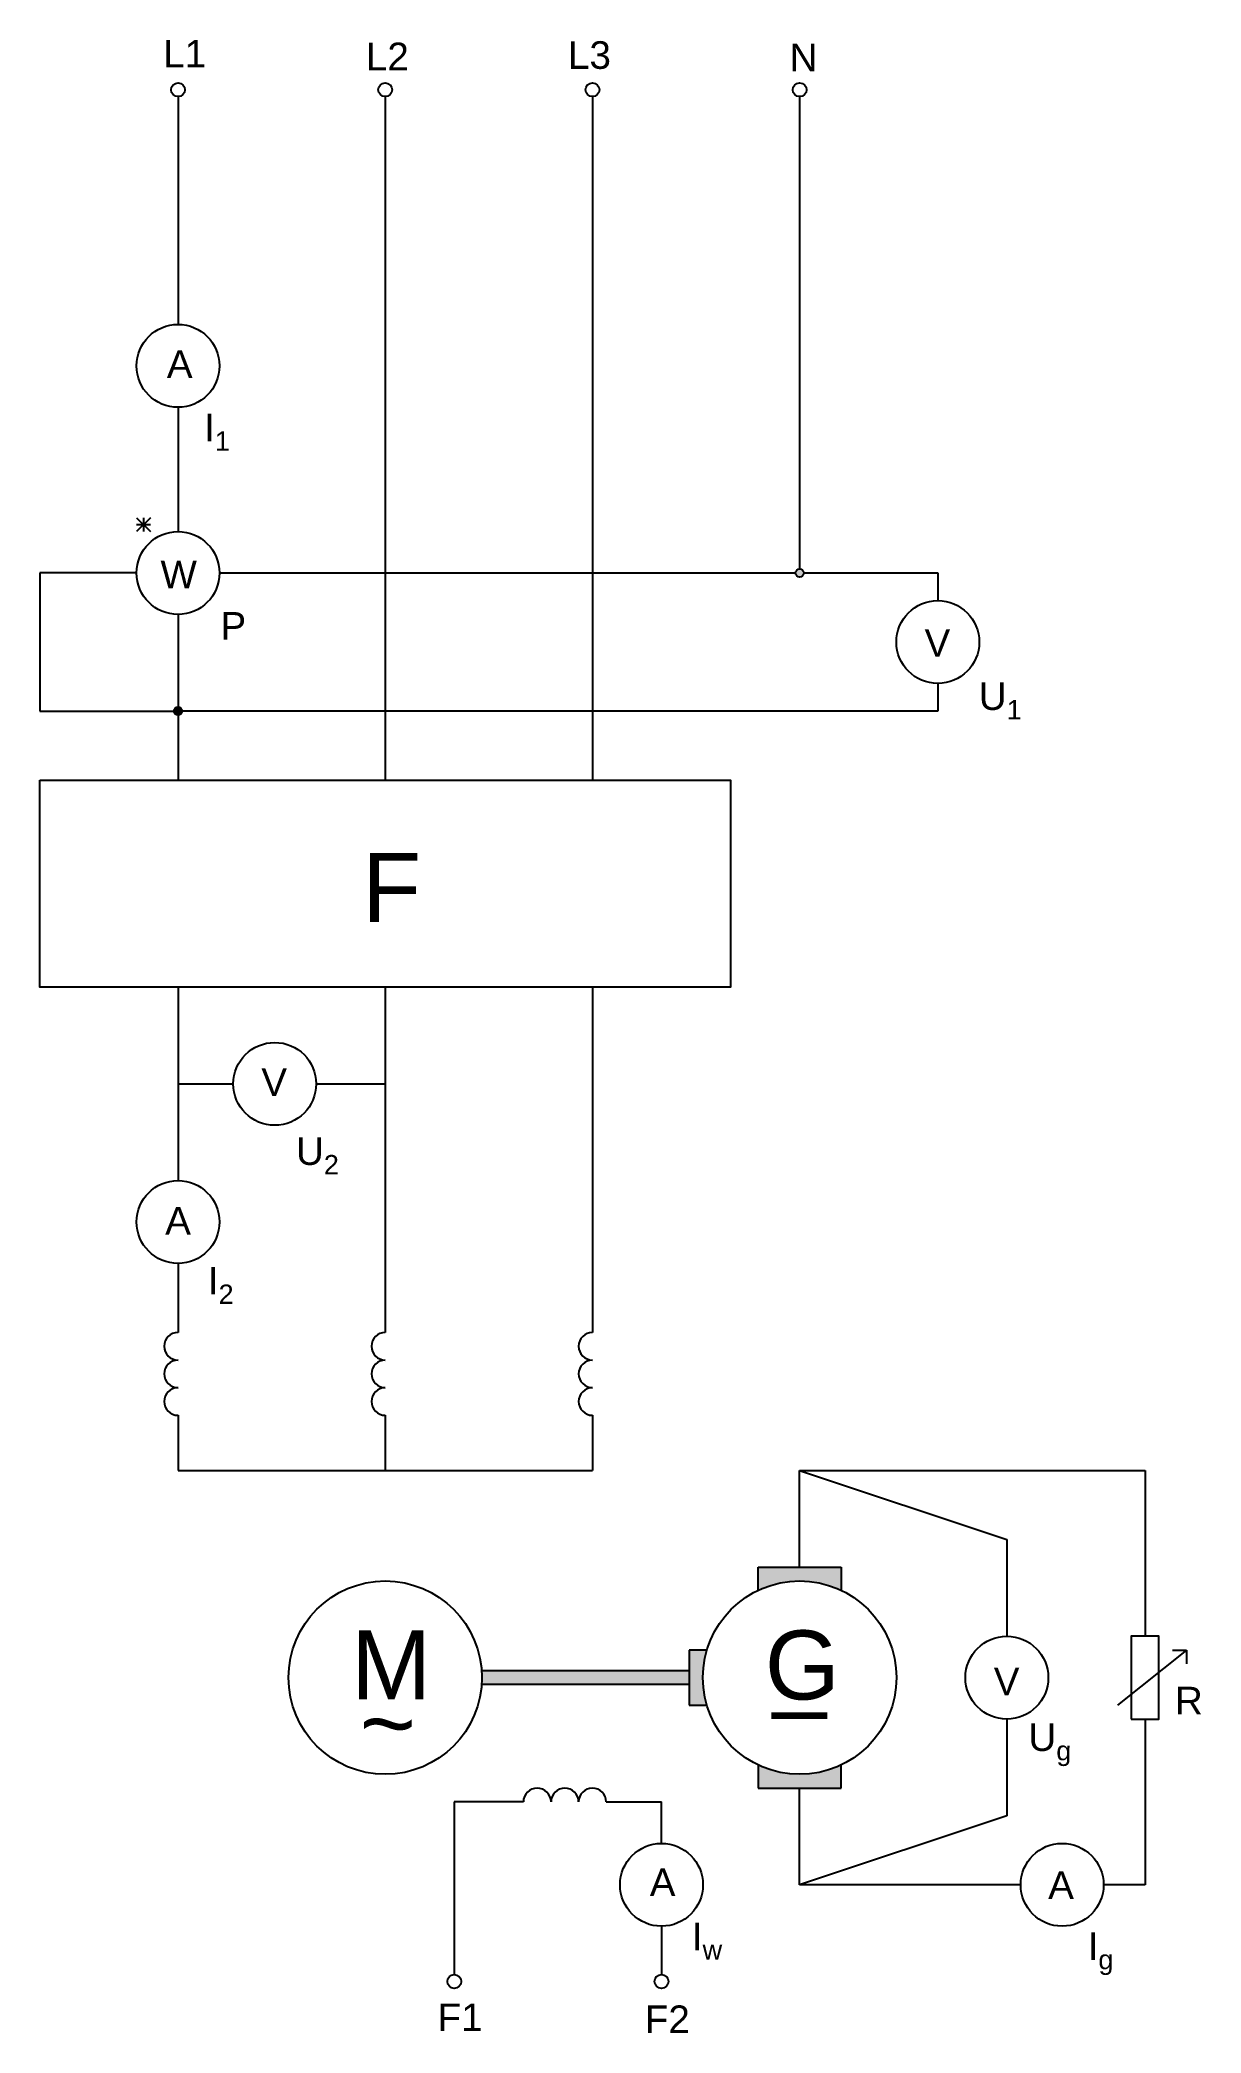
# Model space of a CAD drawing. Header units: millimetres. Extents: x 2400 to 3241, y 693 to 2136.
import ezdxf

# ---------------------------------------------------------------- set-up
doc = ezdxf.new("R2010")
doc.units = ezdxf.units.MM
doc.styles.get("Standard").update_dxf_attribs({"font": 'arial.ttf'})

msp = doc.modelspace()

# ---------------------------------------------------------------- hatches: boundary and pattern name
h = msp.add_hatch(color=256)
h.dxf.hatch_style = 1
h.paths.add_polyline_path([(2953, 1750, 1), (2947, 1750, 1)])
h.paths.add_polyline_path([(2980, 1030), (2920, 1030), (2920, 1013.2, -0.225148), (2980, 1013.2)])
h.paths.add_polyline_path([(2920, 886.8), (2920, 870), (2980, 870), (2980, 886.8, -0.225148)])
h = msp.add_hatch(color=256)
h.dxf.hatch_style = 1
h.paths.add_polyline_path([(2503, 1650, 1), (2497, 1650, 1)])
h = msp.add_hatch(color=256)
h.dxf.hatch_style = 1
h.paths.add_polyline_path([(2882.9, 970), (2870, 970), (2870, 930), (2882.9, 930, -0.072565), (2880, 950, -0.072565)])
h.paths.add_polyline_path([(2870, 955), (2719.8, 955, -0.017874), (2720, 950, -0.017874), (2719.8, 945), (2870, 945)])

# ---------------------------------------------------------------- linework, layer by layer
for p, q in [((2500, 2095), (2500, 1930)), ((2650, 2095), (2650, 1600)), ((2800, 2095), (2800, 1600)), ((2950, 2095), (2950, 1753)), ((2500, 1870), (2500, 1780)), ((2470, 1790), (2480, 1780)), ((2480, 1790), (2470, 1780)), ((2475, 1790), (2475, 1780)), ((2470, 1785), (2480, 1785)), ((2470, 1750), (2400, 1750)), ((2400, 1750), (2400, 1650)), ((2530, 1750), (2947, 1750)), ((2953, 1750), (3050, 1750)), ((3050, 1750), (3050, 1730)), ((2500, 1720), (2500, 1653)), ((3050, 1670), (3050, 1650)), ((2400, 1650), (2497, 1650)), ((2500, 1647), (2500, 1600)), ((3050, 1650), (2503, 1650)), ((2500, 1450), (2500, 1310)), ((2650, 1450), (2650, 1200)), ((2800, 1450), (2800, 1200)), ((2500, 1380), (2540, 1380)), ((2600, 1380), (2650, 1380)), ((2500, 1250), (2500, 1200)), ((2500, 1140), (2500, 1100)), ((2650, 1140), (2650, 1100)), ((2800, 1140), (2800, 1100)), ((2500, 1100), (2800, 1100)), ((2950, 1030), (2950, 1100)), ((2950, 1100), (3200, 1100)), ((2950, 1100), (3100, 1050)), ((3200, 1100), (3200, 980)), ((3100, 1050), (3100, 980)), ((2920, 1013.2), (2920, 1030)), ((2920, 1030), (2980, 1030)), ((2980, 1030), (2980, 1013.2)), ((2882.9, 970), (2870, 970)), ((2870, 970), (2870, 930)), ((3230, 970), (3180, 930)), ((3220, 970), (3230, 970)), ((3230, 970), (3230, 960)), ((2870, 955), (2719.8, 955)), ((2870, 945), (2719.8, 945)), ((2870, 930), (2882.9, 930)), ((3100, 920), (3100, 850)), ((3200, 920), (3200, 800)), ((2920, 886.8), (2920, 870)), ((2980, 870), (2980, 886.8)), ((2920, 870), (2980, 870)), ((2950, 800), (2950, 870)), ((2720, 860), (2700, 860)), ((2700, 860), (2700, 735)), ((2750, 860), (2720, 860)), ((2810, 860), (2850, 860)), ((2850, 830), (2850, 860)), ((3100, 850), (2950, 800)), ((3110, 800), (2950, 800)), ((3200, 800), (3170, 800)), ((2850, 770), (2850, 735))]:
    msp.add_line(p, q)
for points in [[(2400, 1600), (2900, 1600), (2900, 1450), (2400, 1450)], [(3190, 920), (3210, 920), (3210, 980), (3190, 980)]]:
    msp.add_lwpolyline(points, close=True)
for centre, radius in [((2500, 2100), 5), ((2650, 2100), 5), ((2800, 2100), 5), ((2950, 2100), 5), ((2500, 1900), 30), ((2500, 1750), 30), ((2950, 1750), 3), ((3050, 1700), 30), ((2500, 1650), 3), ((2570, 1380), 30), ((2500, 1280), 30), ((2650, 950), 70), ((2950, 950), 70), ((3100, 950), 30), ((2850, 800), 30), ((3140, 800), 30), ((2700, 730), 5), ((2850, 730), 5)]:
    msp.add_circle(centre, radius)
for centre, start, end in [((2500, 1190), 90, 270), ((2650, 1190), 90, 270), ((2800, 1190), 90, 270), ((2500, 1170), 90, 270), ((2650, 1170), 90, 270), ((2800, 1170), 90, 270), ((2500, 1150), 90, 270), ((2650, 1150), 90, 270), ((2800, 1150), 90, 270), ((2760, 860), 360, 180), ((2780, 860), 360, 180), ((2800, 860), 0, 180)]:
    msp.add_arc(centre, 10, start, end)

# ---------------------------------------------------------------- texts
at = {"attachment_point": 1}
for s, width, heights, insert, char_height in [('L1', 70, [0], (2489.3, 2136.1), 20), ('L2', 70, [0], (2636, 2134.1), 20), ('L3', 70, [0], (2782.3, 2135.1), 20), ('N', 70, [0], (2942.7, 2133.4), 20), ('A', 70, [0], (2491.9, 1911.3), 20), ('\\A1;I{\\H0.7x;\\S^ 1;}', 70, [0], (2518.9, 1865.4), 20), ('W', 70, [0], (2487.3, 1759), 20), ('\\A1;P', 70, [0], (2530.7, 1721.7), 20), ('V', 70, [0], (3040.4, 1709.3), 20), ('\\A1;U{\\H0.7x;\\S^ 1;}', 70, [0], (3079.7, 1670.8), 20), ('F', 70, [0], (2633.3, 1547.2), 50), ('V', 70, [0], (2560.3, 1391.3), 20), ('\\A1;U{\\H0.7x;\\S^ 2;}', 70, [0], (2585.4, 1341.3), 20), ('A', 70, [0], (2490.7, 1290.9), 20), ('\\A1;I{\\H0.7x;\\S^ 2;}', 70, [0], (2521.6, 1247.5), 20), ('M', 70, [0], (2625.2, 984.2), 50), ('G', 70, [0], (2924.8, 984.2), 50), ('V', 70, [0], (3090.5, 957.3), 20), ('R', 70, [0], (3221.7, 943.4), 20), ('_', 61.554, [42.5], (2930.5, 984.6), 50), ('~', 55.347, [0], (2631.6, 942.2), 50), ('\\A1;U{\\H0.7x;\\S^ g;}', 70, [0], (3115.6, 916.9), 20), ('A', 70, [0], (2841.5, 811.8), 20), ('A', 70, [0], (3129.9, 809.8), 20), ('\\A1;I{\\H0.7x;\\S^ w;}', 70, [0], (2872, 772.6), 20), ('\\A1;I{\\H0.7x;\\S^ g;}', 70, [0], (3158.5, 765.6), 20), ('F1', 70, [0], (2687.9, 714), 20), ('F2', 70, [0], (2837.9, 712.6), 20)]:
    msp.add_mtext_dynamic_manual_height_columns(s, width=width, gutter_width=12.5, heights=heights, dxfattribs=dict(at, insert=insert, char_height=char_height))

doc.saveas('drawing.dxf')
